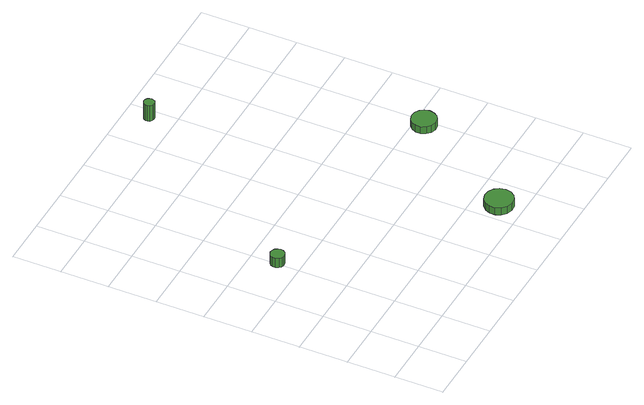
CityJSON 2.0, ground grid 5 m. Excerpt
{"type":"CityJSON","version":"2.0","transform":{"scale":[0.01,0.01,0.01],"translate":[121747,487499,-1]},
"CityObjects":{
"tree1":{"type":"SolitaryVegetationObject","attributes":{"function":"something"}},
"tree2":{"type":"SolitaryVegetationObject","attributes":{"function":"something"},"geometry":[{"type":"MultiSurface","lod":"1","boundaries":[[[0,1,2,3,4,5,6,7,8,9,10,11,12,13,14]],[[15,16,17,18,19,20,21,22,23,24,25,26,27,28,29]],[[0,29,28,1]],[[1,28,27,2]],[[2,27,26,3]],[[3,26,25,4]],[[4,25,24,5]],[[5,24,23,6]],[[6,23,22,7]],[[7,22,21,8]],[[8,21,20,9]],[[9,20,19,10]],[[10,19,18,11]],[[11,18,17,12]],[[12,17,16,13]],[[13,16,15,14]],[[14,15,29,0]]]}]},
"tree3":{"type":"SolitaryVegetationObject","attributes":{"function":"something"},"geometry":[{"type":"MultiSurface","lod":"1","boundaries":[[[30,31,32,33,34,35,36,37,38,39,40,41,42,43,44]],[[45,46,47,48,49,50,51,52,53,54,55,56,57,58,59]],[[30,59,58,31]],[[31,58,57,32]],[[32,57,56,33]],[[33,56,55,34]],[[34,55,54,35]],[[35,54,53,36]],[[36,53,52,37]],[[37,52,51,38]],[[38,51,50,39]],[[39,50,49,40]],[[40,49,48,41]],[[41,48,47,42]],[[42,47,46,43]],[[43,46,45,44]],[[44,45,59,30]]]}]},
"tree4":{"type":"SolitaryVegetationObject","attributes":{"function":"something"},"geometry":[{"type":"MultiSurface","lod":"1","boundaries":[[[60,61,62,63,64,65,66,67,68,69,70,71,72,73,74]],[[75,76,77,78,79,80,81,82,83,84,85,86,87,88,89]],[[60,89,88,61]],[[61,88,87,62]],[[62,87,86,63]],[[63,86,85,64]],[[64,85,84,65]],[[65,84,83,66]],[[66,83,82,67]],[[67,82,81,68]],[[68,81,80,69]],[[69,80,79,70]],[[70,79,78,71]],[[71,78,77,72]],[[72,77,76,73]],[[73,76,75,74]],[[74,75,89,60]]]}]},
"tree5":{"type":"SolitaryVegetationObject","attributes":{"function":"something"},"geometry":[{"type":"MultiSurface","lod":"1","boundaries":[[[90,91,92,93,94,95,96,97,98,99,100,101,102,103,104]],[[105,106,107,108,109,110,111,112,113,114,115,116,117,118,119]],[[90,119,118,91]],[[91,118,117,92]],[[92,117,116,93]],[[93,116,115,94]],[[94,115,114,95]],[[95,114,113,96]],[[96,113,112,97]],[[97,112,111,98]],[[98,111,110,99]],[[99,110,109,100]],[[100,109,108,101]],[[101,108,107,102]],[[102,107,106,103]],[[103,106,105,104]],[[104,105,119,90]]]}]},
"tree6":{"type":"SolitaryVegetationObject","attributes":{"function":"something"}}
},
"vertices":[
[594,1736,178],[588,1765,178],[570,1790,178],[544,1805,178],[514,1808,178],[485,1798,178],[463,1778,178],[450,1751,178],[450,1720,178],[463,1693,178],[485,1673,178],[514,1663,178],[544,1666,178],[570,1681,178],[588,1706,178],[588,1706,69],[570,1681,69],[544,1666,69],[514,1663,69],[485,1673,69],[463,1693,69],[450,1720,69],[450,1751,69],[463,1778,69],[485,1798,69],[514,1808,69],[544,1805,69],[570,1790,69],[588,1765,69],[594,1736,69],
[2346,244,154],[2334,304,154],[2298,353,154],[2245,383,154],[2185,389,154],[2127,371,154],[2082,330,154],[2058,275,154],[2058,214,154],[2082,159,154],[2127,118,154],[2185,99,154],[2245,106,154],[2298,136,154],[2334,185,154],[2334,185,69],[2298,136,69],[2245,106,69],[2185,99,69],[2127,118,69],[2082,159,69],[2058,214,69],[2058,275,69],[2082,330,69],[2127,371,69],[2185,389,69],[2245,383,69],[2298,353,69],[2334,304,69],[2346,244,69],
[1959,3762,254],[1954,3785,254],[1941,3803,254],[1921,3815,254],[1898,3817,254],[1876,3810,254],[1859,3795,254],[1850,3774,254],[1850,3751,254],[1859,3730,254],[1876,3715,254],[1898,3708,254],[1921,3710,254],[1941,3721,254],[1954,3740,254],[1954,3740,67],[1941,3721,67],[1921,3710,67],[1898,3708,67],[1876,3715,67],[1859,3730,67],[1850,3751,67],[1850,3774,67],[1859,3795,67],[1876,3810,67],[1898,3817,67],[1921,3815,67],[1941,3803,67],[1954,3785,67],[1959,3762,67],
[3070,1397,152],[3059,1448,152],[3028,1491,152],[2983,1517,152],[2930,1523,152],[2880,1506,152],[2841,1471,152],[2819,1423,152],[2819,1370,152],[2841,1322,152],[2880,1287,152],[2930,1270,152],[2983,1276,152],[3028,1302,152],[3059,1345,152],[3059,1345,69],[3028,1302,69],[2983,1276,69],[2930,1270,69],[2880,1287,69],[2841,1322,69],[2819,1370,69],[2819,1423,69],[2841,1471,69],[2880,1506,69],[2930,1523,69],[2983,1517,69],[3028,1491,69],[3059,1448,69],[3070,1397,69]
]}
